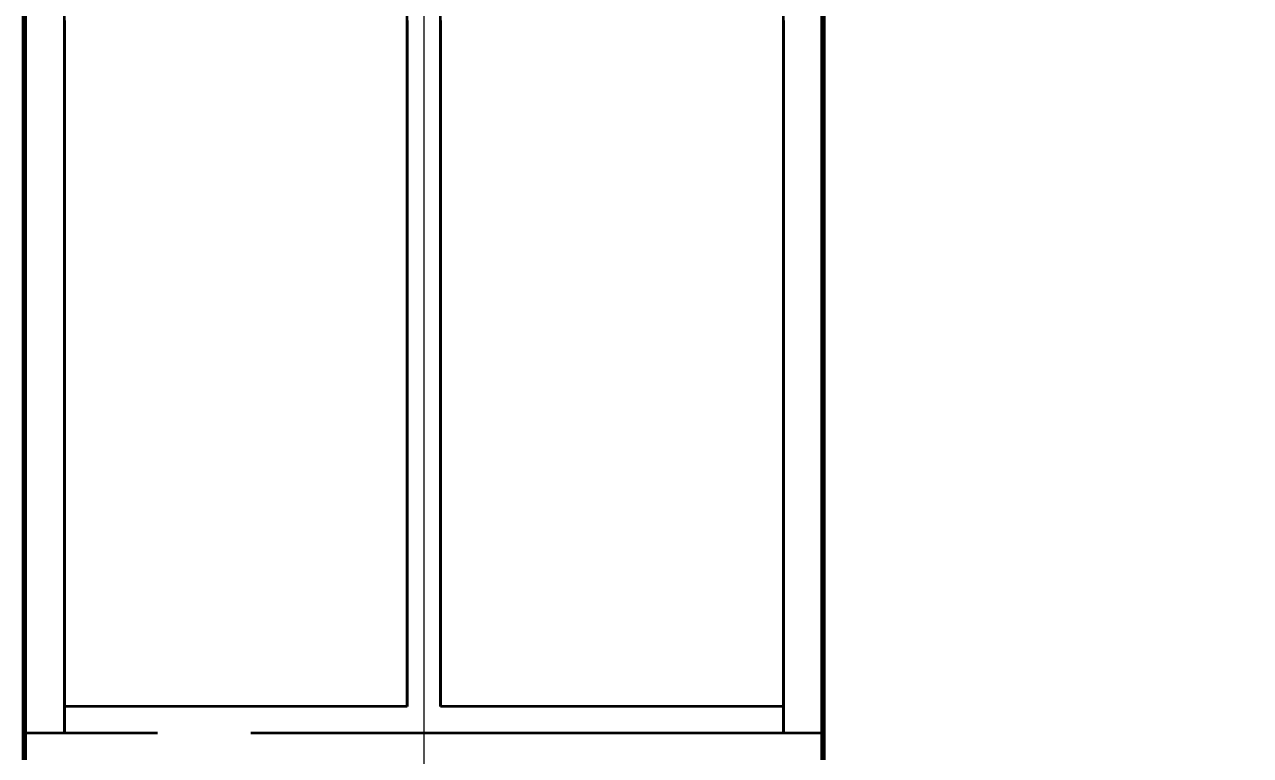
# Model space of a CAD drawing. Header units: millimetres. Extents: x 0 to 2382, y 0 to 420.
# Drawn here: x 125.4 to 134.61, y 95.43 to 100.92 of the extents above; entities that cross this region are included whole.
import ezdxf

# ---------------------------------------------------------------- set-up
doc = ezdxf.new("R2010")
doc.units = ezdxf.units.MM
doc.linetypes.add('IRAM-E-TRAZOS', pattern=[5, 4, -1])
for name, color, linetype, lineweight in [('01-VISIBLE', 7, 'CONTINUOUS', 70), ('02-OCULTA', 4, 'IRAM-E-TRAZOS', 35), ('04-COTA', 3, 'CONTINUOUS', 18)]:
    doc.layers.add(name, color=color, linetype=linetype, lineweight=lineweight)
doc.styles.add('ISO3098', font='isocpeur.ttf')
doc.dimstyles.new('FLAMA-IRAM', dxfattribs={"dimtxt": 3.5, "dimasz": 3.5, "dimexe": 2, "dimexo": 1.5, "dimgap": 1, "dimtad": 1, "dimdec": 1, "dimtxsty": 'ISO3098', "dimblk": 'IRAM_FLECHA', "dimblk1": 'IRAM_FLECHA', "dimblk2": 'IRAM_FLECHA', "dimcen": 2.5, "dimclrd": 256, "dimclre": 256, "dimclrt": 256, "dimazin": 3, "dimtfac": 1, "dimtmove": 0, "dimatfit": 3, "dimlwd": 18, "dimlwe": 18})

# ---------------------------------------------------------------- blocks, each defined once
blk = doc.blocks.new('IRAM_FLECHA')
blk.add_solid([(0, 0), (-1, 0.125), (-1, -0.125)])

msp = doc.modelspace()

# ---------------------------------------------------------------- linework, layer by layer
at = {"layer": '01-VISIBLE'}
for points in [[(125.4, 95.4), (125.4, 95.5), (125.4, 95.6), (125.4, 95.7), (125.4, 95.8), (125.4, 95.9), (125.4, 96), (125.4, 96.1), (125.4, 96.2), (125.4, 96.3), (125.4, 96.4), (125.4, 96.5), (125.4, 96.6), (125.4, 96.7), (125.4, 96.8), (125.4, 96.9), (125.4, 97), (125.4, 97.1), (125.4, 97.2), (125.4, 97.3), (125.4, 97.4), (125.4, 97.5), (125.4, 97.6), (125.4, 97.7), (125.4, 97.8), (125.4, 97.9), (125.4, 98), (125.4, 98.1), (125.4, 98.2), (125.4, 98.3), (125.4, 98.4), (125.4, 98.5), (125.4, 98.6), (125.4, 98.7), (125.4, 98.8), (125.4, 98.9), (125.4, 99), (125.4, 99.1), (125.4, 99.2), (125.4, 99.3), (125.4, 99.4), (125.4, 99.5), (125.4, 99.6), (125.4, 99.7), (125.4, 99.8), (125.4, 99.9), (125.4, 100), (125.4, 100.1), (125.4, 100.2), (125.4, 100.3), (125.4, 100.4), (125.4, 100.5), (125.4, 100.6), (125.4, 100.7), (125.4, 100.8), (125.4, 100.9), (125.4, 101)], [(131.4, 95.4), (131.4, 95.5), (131.4, 95.6), (131.4, 95.7), (131.4, 95.8), (131.4, 95.9), (131.4, 96), (131.4, 96.1), (131.4, 96.2), (131.4, 96.3), (131.4, 96.4), (131.4, 96.5), (131.4, 96.6), (131.4, 96.7), (131.4, 96.8), (131.4, 96.9), (131.4, 97), (131.4, 97.1), (131.4, 97.2), (131.4, 97.3), (131.4, 97.4), (131.4, 97.5), (131.4, 97.6), (131.4, 97.7), (131.4, 97.8), (131.4, 97.9), (131.4, 98), (131.4, 98.1), (131.4, 98.2), (131.4, 98.3), (131.4, 98.4), (131.4, 98.5), (131.4, 98.6), (131.4, 98.7), (131.4, 98.8), (131.4, 98.9), (131.4, 99), (131.4, 99.1), (131.4, 99.2), (131.4, 99.3), (131.4, 99.4), (131.4, 99.5), (131.4, 99.6), (131.4, 99.7), (131.4, 99.8), (131.4, 99.9), (131.4, 100), (131.4, 100.1), (131.4, 100.2), (131.4, 100.3), (131.4, 100.4), (131.4, 100.5), (131.4, 100.6), (131.4, 100.7), (131.4, 100.8), (131.4, 100.9), (131.4, 101)]]:
    msp.add_lwpolyline(points, dxfattribs=at)
at = {"layer": '02-OCULTA'}
for p, q in [((128.275, 95.8), (125.7, 95.8)), ((131.1, 95.8), (128.525, 95.8)), ((131.4, 95.6), (125.4, 95.6)), ((131.1, 95.6), (125.7, 95.6))]:
    msp.add_line(p, q, dxfattribs=at)
for points in [[(125.4, 100.95), (125.4, 100.9), (125.4, 100.85), (125.4, 100.8), (125.4, 100.75), (125.4, 100.7), (125.4, 100.65), (125.4, 100.6), (125.4, 100.55), (125.4, 100.5), (125.4, 100.45), (125.4, 100.4), (125.4, 100.35), (125.4, 100.3), (125.4, 100.25), (125.4, 100.2), (125.4, 100.15), (125.4, 100.1), (125.4, 100.05), (125.4, 100), (125.4, 99.95), (125.4, 99.9), (125.4, 99.85), (125.4, 99.8), (125.4, 99.75), (125.4, 99.7), (125.4, 99.65), (125.4, 99.6), (125.4, 99.55), (125.4, 99.5), (125.4, 99.45), (125.4, 99.4), (125.4, 99.35), (125.4, 99.3), (125.4, 99.25), (125.4, 99.2), (125.4, 99.15), (125.4, 99.1), (125.4, 99.05), (125.4, 99), (125.4, 98.95), (125.4, 98.9), (125.4, 98.85), (125.4, 98.8), (125.4, 98.75), (125.4, 98.7), (125.4, 98.65), (125.4, 98.6), (125.4, 98.55), (125.4, 98.5), (125.4, 98.45), (125.4, 98.4), (125.4, 98.35), (125.4, 98.3), (125.4, 98.25), (125.4, 98.2), (125.4, 98.15), (125.4, 98.1), (125.4, 98.05), (125.4, 98), (125.4, 97.95), (125.4, 97.9), (125.4, 97.85), (125.4, 97.8), (125.4, 97.75), (125.4, 97.7), (125.4, 97.65), (125.4, 97.6), (125.4, 97.55), (125.4, 97.5), (125.4, 97.45), (125.4, 97.4), (125.4, 97.35), (125.4, 97.3), (125.4, 97.25), (125.4, 97.2), (125.4, 97.15), (125.4, 97.1), (125.4, 97.05), (125.4, 97), (125.4, 96.95), (125.4, 96.9), (125.4, 96.85), (125.4, 96.8), (125.4, 96.75), (125.4, 96.7), (125.4, 96.65), (125.4, 96.6), (125.4, 96.55), (125.4, 96.5), (125.4, 96.45), (125.4, 96.4), (125.4, 96.35), (125.4, 96.3), (125.4, 96.25), (125.4, 96.2), (125.4, 96.15), (125.4, 96.1), (125.4, 96.05), (125.4, 96), (125.4, 95.95), (125.4, 95.9), (125.4, 95.85), (125.4, 95.8), (125.4, 95.75), (125.4, 95.7), (125.4, 95.65), (125.4, 95.6), (125.4, 95.55), (125.4, 95.5), (125.4, 95.45), (125.4, 95.4)], [(125.4, 100.95), (125.4, 100.9), (125.4, 100.85), (125.4, 100.8), (125.4, 100.75), (125.4, 100.7), (125.4, 100.65), (125.4, 100.6), (125.4, 100.55), (125.4, 100.5), (125.4, 100.45), (125.4, 100.4), (125.4, 100.35), (125.4, 100.3), (125.4, 100.25), (125.4, 100.2), (125.4, 100.15), (125.4, 100.1), (125.4, 100.05), (125.4, 100), (125.4, 99.95), (125.4, 99.9), (125.4, 99.85), (125.4, 99.8), (125.4, 99.75), (125.4, 99.7), (125.4, 99.65), (125.4, 99.6), (125.4, 99.55), (125.4, 99.5), (125.4, 99.45), (125.4, 99.4), (125.4, 99.35), (125.4, 99.3), (125.4, 99.25), (125.4, 99.2), (125.4, 99.15), (125.4, 99.1), (125.4, 99.05), (125.4, 99), (125.4, 98.95), (125.4, 98.9), (125.4, 98.85), (125.4, 98.8), (125.4, 98.75), (125.4, 98.7), (125.4, 98.65), (125.4, 98.6), (125.4, 98.55), (125.4, 98.5), (125.4, 98.45), (125.4, 98.4), (125.4, 98.35), (125.4, 98.3), (125.4, 98.25), (125.4, 98.2), (125.4, 98.15), (125.4, 98.1), (125.4, 98.05), (125.4, 98), (125.4, 97.95), (125.4, 97.9), (125.4, 97.85), (125.4, 97.8), (125.4, 97.75), (125.4, 97.7), (125.4, 97.65), (125.4, 97.6), (125.4, 97.55), (125.4, 97.5), (125.4, 97.45), (125.4, 97.4), (125.4, 97.35), (125.4, 97.3), (125.4, 97.25), (125.4, 97.2), (125.4, 97.15), (125.4, 97.1), (125.4, 97.05), (125.4, 97), (125.4, 96.95), (125.4, 96.9), (125.4, 96.85), (125.4, 96.8), (125.4, 96.75), (125.4, 96.7), (125.4, 96.65), (125.4, 96.6), (125.4, 96.55), (125.4, 96.5), (125.4, 96.45), (125.4, 96.4), (125.4, 96.35), (125.4, 96.3), (125.4, 96.25), (125.4, 96.2), (125.4, 96.15), (125.4, 96.1), (125.4, 96.05), (125.4, 96), (125.4, 95.95), (125.4, 95.9), (125.4, 95.85), (125.4, 95.8), (125.4, 95.75), (125.4, 95.7), (125.4, 95.65), (125.4, 95.6)], [(125.7, 95.8), (125.7, 95.871), (125.7, 95.942), (125.7, 96.013), (125.7, 96.084), (125.7, 96.155), (125.7, 96.226), (125.7, 96.297), (125.7, 96.368), (125.7, 96.439), (125.7, 96.51), (125.7, 96.581), (125.7, 96.652), (125.7, 96.723), (125.7, 96.794), (125.7, 96.865), (125.7, 96.936), (125.7, 97.007), (125.7, 97.078), (125.7, 97.149), (125.7, 97.22), (125.7, 97.291), (125.7, 97.362), (125.7, 97.433), (125.7, 97.504), (125.7, 97.575), (125.7, 97.646), (125.7, 97.717), (125.7, 97.788), (125.7, 97.859), (125.7, 97.93), (125.7, 98.001), (125.7, 98.072), (125.7, 98.143), (125.7, 98.214), (125.7, 98.285), (125.7, 98.356), (125.7, 98.427), (125.7, 98.498), (125.7, 98.569), (125.7, 98.64), (125.7, 98.711), (125.7, 98.782), (125.7, 98.853), (125.7, 98.924), (125.7, 98.995), (125.7, 99.066), (125.7, 99.137), (125.7, 99.208), (125.7, 99.279), (125.7, 99.35), (125.7, 99.421), (125.7, 99.492), (125.7, 99.563), (125.7, 99.634), (125.7, 99.705), (125.7, 99.776), (125.7, 99.847), (125.7, 99.918), (125.7, 99.989), (125.7, 100.06), (125.7, 100.131), (125.7, 100.202), (125.7, 100.273), (125.7, 100.344), (125.7, 100.415), (125.7, 100.486), (125.7, 100.557), (125.7, 100.628), (125.7, 100.699), (125.7, 100.77), (125.7, 100.841), (125.7, 100.912), (125.7, 100.983)], [(125.7, 100.95), (125.7, 100.9), (125.7, 100.85), (125.7, 100.8), (125.7, 100.75), (125.7, 100.7), (125.7, 100.65), (125.7, 100.6), (125.7, 100.55), (125.7, 100.5), (125.7, 100.45), (125.7, 100.4), (125.7, 100.35), (125.7, 100.3), (125.7, 100.25), (125.7, 100.2), (125.7, 100.15), (125.7, 100.1), (125.7, 100.05), (125.7, 100), (125.7, 99.95), (125.7, 99.9), (125.7, 99.85), (125.7, 99.8), (125.7, 99.75), (125.7, 99.7), (125.7, 99.65), (125.7, 99.6), (125.7, 99.55), (125.7, 99.5), (125.7, 99.45), (125.7, 99.4), (125.7, 99.35), (125.7, 99.3), (125.7, 99.25), (125.7, 99.2), (125.7, 99.15), (125.7, 99.1), (125.7, 99.05), (125.7, 99), (125.7, 98.95), (125.7, 98.9), (125.7, 98.85), (125.7, 98.8), (125.7, 98.75), (125.7, 98.7), (125.7, 98.65), (125.7, 98.6), (125.7, 98.55), (125.7, 98.5), (125.7, 98.45), (125.7, 98.4), (125.7, 98.35), (125.7, 98.3), (125.7, 98.25), (125.7, 98.2), (125.7, 98.15), (125.7, 98.1), (125.7, 98.05), (125.7, 98), (125.7, 97.95), (125.7, 97.9), (125.7, 97.85), (125.7, 97.8), (125.7, 97.75), (125.7, 97.7), (125.7, 97.65), (125.7, 97.6), (125.7, 97.55), (125.7, 97.5), (125.7, 97.45), (125.7, 97.4), (125.7, 97.35), (125.7, 97.3), (125.7, 97.25), (125.7, 97.2), (125.7, 97.15), (125.7, 97.1), (125.7, 97.05), (125.7, 97), (125.7, 96.95), (125.7, 96.9), (125.7, 96.85), (125.7, 96.8), (125.7, 96.75), (125.7, 96.7), (125.7, 96.65), (125.7, 96.6), (125.7, 96.55), (125.7, 96.5), (125.7, 96.45), (125.7, 96.4), (125.7, 96.35), (125.7, 96.3), (125.7, 96.25), (125.7, 96.2), (125.7, 96.15), (125.7, 96.1), (125.7, 96.05), (125.7, 96), (125.7, 95.95), (125.7, 95.9), (125.7, 95.85), (125.7, 95.8), (125.7, 95.75), (125.7, 95.7), (125.7, 95.65), (125.7, 95.6)], [(125.7, 100.95), (125.7, 100.9), (125.7, 100.85), (125.7, 100.8), (125.7, 100.75), (125.7, 100.7), (125.7, 100.65), (125.7, 100.6), (125.7, 100.55), (125.7, 100.5), (125.7, 100.45), (125.7, 100.4), (125.7, 100.35), (125.7, 100.3), (125.7, 100.25), (125.7, 100.2), (125.7, 100.15), (125.7, 100.1), (125.7, 100.05), (125.7, 100), (125.7, 99.95), (125.7, 99.9), (125.7, 99.85), (125.7, 99.8), (125.7, 99.75), (125.7, 99.7), (125.7, 99.65), (125.7, 99.6), (125.7, 99.55), (125.7, 99.5), (125.7, 99.45), (125.7, 99.4), (125.7, 99.35), (125.7, 99.3), (125.7, 99.25), (125.7, 99.2), (125.7, 99.15), (125.7, 99.1), (125.7, 99.05), (125.7, 99), (125.7, 98.95), (125.7, 98.9), (125.7, 98.85), (125.7, 98.8), (125.7, 98.75), (125.7, 98.7), (125.7, 98.65), (125.7, 98.6), (125.7, 98.55), (125.7, 98.5), (125.7, 98.45), (125.7, 98.4), (125.7, 98.35), (125.7, 98.3), (125.7, 98.25), (125.7, 98.2), (125.7, 98.15), (125.7, 98.1), (125.7, 98.05), (125.7, 98), (125.7, 97.95), (125.7, 97.9), (125.7, 97.85), (125.7, 97.8), (125.7, 97.75), (125.7, 97.7), (125.7, 97.65), (125.7, 97.6), (125.7, 97.55), (125.7, 97.5), (125.7, 97.45), (125.7, 97.4), (125.7, 97.35), (125.7, 97.3), (125.7, 97.25), (125.7, 97.2), (125.7, 97.15), (125.7, 97.1), (125.7, 97.05), (125.7, 97), (125.7, 96.95), (125.7, 96.9), (125.7, 96.85), (125.7, 96.8), (125.7, 96.75), (125.7, 96.7), (125.7, 96.65), (125.7, 96.6), (125.7, 96.55), (125.7, 96.5), (125.7, 96.45), (125.7, 96.4), (125.7, 96.35), (125.7, 96.3), (125.7, 96.25), (125.7, 96.2), (125.7, 96.15), (125.7, 96.1), (125.7, 96.05), (125.7, 96), (125.7, 95.95), (125.7, 95.9), (125.7, 95.85), (125.7, 95.8)], [(128.275, 95.8), (128.275, 95.871), (128.275, 95.942), (128.275, 96.013), (128.275, 96.084), (128.275, 96.155), (128.275, 96.226), (128.275, 96.297), (128.275, 96.368), (128.275, 96.439), (128.275, 96.51), (128.275, 96.581), (128.275, 96.652), (128.275, 96.723), (128.275, 96.794), (128.275, 96.865), (128.275, 96.936), (128.275, 97.007), (128.275, 97.078), (128.275, 97.149), (128.275, 97.22), (128.275, 97.291), (128.275, 97.362), (128.275, 97.433), (128.275, 97.504), (128.275, 97.575), (128.275, 97.646), (128.275, 97.717), (128.275, 97.788), (128.275, 97.859), (128.275, 97.93), (128.275, 98.001), (128.275, 98.072), (128.275, 98.143), (128.275, 98.214), (128.275, 98.285), (128.275, 98.356), (128.275, 98.427), (128.275, 98.498), (128.275, 98.569), (128.275, 98.64), (128.275, 98.711), (128.275, 98.782), (128.275, 98.853), (128.275, 98.924), (128.275, 98.995), (128.275, 99.066), (128.275, 99.137), (128.275, 99.208), (128.275, 99.279), (128.275, 99.35), (128.275, 99.421), (128.275, 99.492), (128.275, 99.563), (128.275, 99.634), (128.275, 99.705), (128.275, 99.776), (128.275, 99.847), (128.275, 99.918), (128.275, 99.989), (128.275, 100.06), (128.275, 100.131), (128.275, 100.202), (128.275, 100.273), (128.275, 100.344), (128.275, 100.415), (128.275, 100.486), (128.275, 100.557), (128.275, 100.628), (128.275, 100.699), (128.275, 100.77), (128.275, 100.841), (128.275, 100.912), (128.275, 100.983)], [(128.275, 100.95), (128.275, 100.9), (128.275, 100.85), (128.275, 100.8), (128.275, 100.75), (128.275, 100.7), (128.275, 100.65), (128.275, 100.6), (128.275, 100.55), (128.275, 100.5), (128.275, 100.45), (128.275, 100.4), (128.275, 100.35), (128.275, 100.3), (128.275, 100.25), (128.275, 100.2), (128.275, 100.15), (128.275, 100.1), (128.275, 100.05), (128.275, 100), (128.275, 99.95), (128.275, 99.9), (128.275, 99.85), (128.275, 99.8), (128.275, 99.75), (128.275, 99.7), (128.275, 99.65), (128.275, 99.6), (128.275, 99.55), (128.275, 99.5), (128.275, 99.45), (128.275, 99.4), (128.275, 99.35), (128.275, 99.3), (128.275, 99.25), (128.275, 99.2), (128.275, 99.15), (128.275, 99.1), (128.275, 99.05), (128.275, 99), (128.275, 98.95), (128.275, 98.9), (128.275, 98.85), (128.275, 98.8), (128.275, 98.75), (128.275, 98.7), (128.275, 98.65), (128.275, 98.6), (128.275, 98.55), (128.275, 98.5), (128.275, 98.45), (128.275, 98.4), (128.275, 98.35), (128.275, 98.3), (128.275, 98.25), (128.275, 98.2), (128.275, 98.15), (128.275, 98.1), (128.275, 98.05), (128.275, 98), (128.275, 97.95), (128.275, 97.9), (128.275, 97.85), (128.275, 97.8), (128.275, 97.75), (128.275, 97.7), (128.275, 97.65), (128.275, 97.6), (128.275, 97.55), (128.275, 97.5), (128.275, 97.45), (128.275, 97.4), (128.275, 97.35), (128.275, 97.3), (128.275, 97.25), (128.275, 97.2), (128.275, 97.15), (128.275, 97.1), (128.275, 97.05), (128.275, 97), (128.275, 96.95), (128.275, 96.9), (128.275, 96.85), (128.275, 96.8), (128.275, 96.75), (128.275, 96.7), (128.275, 96.65), (128.275, 96.6), (128.275, 96.55), (128.275, 96.5), (128.275, 96.45), (128.275, 96.4), (128.275, 96.35), (128.275, 96.3), (128.275, 96.25), (128.275, 96.2), (128.275, 96.15), (128.275, 96.1), (128.275, 96.05), (128.275, 96), (128.275, 95.95), (128.275, 95.9), (128.275, 95.85), (128.275, 95.8)], [(128.525, 95.8), (128.525, 95.871), (128.525, 95.942), (128.525, 96.013), (128.525, 96.084), (128.525, 96.155), (128.525, 96.226), (128.525, 96.297), (128.525, 96.368), (128.525, 96.439), (128.525, 96.51), (128.525, 96.581), (128.525, 96.652), (128.525, 96.723), (128.525, 96.794), (128.525, 96.865), (128.525, 96.936), (128.525, 97.007), (128.525, 97.078), (128.525, 97.149), (128.525, 97.22), (128.525, 97.291), (128.525, 97.362), (128.525, 97.433), (128.525, 97.504), (128.525, 97.575), (128.525, 97.646), (128.525, 97.717), (128.525, 97.788), (128.525, 97.859), (128.525, 97.93), (128.525, 98.001), (128.525, 98.072), (128.525, 98.143), (128.525, 98.214), (128.525, 98.285), (128.525, 98.356), (128.525, 98.427), (128.525, 98.498), (128.525, 98.569), (128.525, 98.64), (128.525, 98.711), (128.525, 98.782), (128.525, 98.853), (128.525, 98.924), (128.525, 98.995), (128.525, 99.066), (128.525, 99.137), (128.525, 99.208), (128.525, 99.279), (128.525, 99.35), (128.525, 99.421), (128.525, 99.492), (128.525, 99.563), (128.525, 99.634), (128.525, 99.705), (128.525, 99.776), (128.525, 99.847), (128.525, 99.918), (128.525, 99.989), (128.525, 100.06), (128.525, 100.131), (128.525, 100.202), (128.525, 100.273), (128.525, 100.344), (128.525, 100.415), (128.525, 100.486), (128.525, 100.557), (128.525, 100.628), (128.525, 100.699), (128.525, 100.77), (128.525, 100.841), (128.525, 100.912), (128.525, 100.983)], [(128.525, 100.95), (128.525, 100.9), (128.525, 100.85), (128.525, 100.8), (128.525, 100.75), (128.525, 100.7), (128.525, 100.65), (128.525, 100.6), (128.525, 100.55), (128.525, 100.5), (128.525, 100.45), (128.525, 100.4), (128.525, 100.35), (128.525, 100.3), (128.525, 100.25), (128.525, 100.2), (128.525, 100.15), (128.525, 100.1), (128.525, 100.05), (128.525, 100), (128.525, 99.95), (128.525, 99.9), (128.525, 99.85), (128.525, 99.8), (128.525, 99.75), (128.525, 99.7), (128.525, 99.65), (128.525, 99.6), (128.525, 99.55), (128.525, 99.5), (128.525, 99.45), (128.525, 99.4), (128.525, 99.35), (128.525, 99.3), (128.525, 99.25), (128.525, 99.2), (128.525, 99.15), (128.525, 99.1), (128.525, 99.05), (128.525, 99), (128.525, 98.95), (128.525, 98.9), (128.525, 98.85), (128.525, 98.8), (128.525, 98.75), (128.525, 98.7), (128.525, 98.65), (128.525, 98.6), (128.525, 98.55), (128.525, 98.5), (128.525, 98.45), (128.525, 98.4), (128.525, 98.35), (128.525, 98.3), (128.525, 98.25), (128.525, 98.2), (128.525, 98.15), (128.525, 98.1), (128.525, 98.05), (128.525, 98), (128.525, 97.95), (128.525, 97.9), (128.525, 97.85), (128.525, 97.8), (128.525, 97.75), (128.525, 97.7), (128.525, 97.65), (128.525, 97.6), (128.525, 97.55), (128.525, 97.5), (128.525, 97.45), (128.525, 97.4), (128.525, 97.35), (128.525, 97.3), (128.525, 97.25), (128.525, 97.2), (128.525, 97.15), (128.525, 97.1), (128.525, 97.05), (128.525, 97), (128.525, 96.95), (128.525, 96.9), (128.525, 96.85), (128.525, 96.8), (128.525, 96.75), (128.525, 96.7), (128.525, 96.65), (128.525, 96.6), (128.525, 96.55), (128.525, 96.5), (128.525, 96.45), (128.525, 96.4), (128.525, 96.35), (128.525, 96.3), (128.525, 96.25), (128.525, 96.2), (128.525, 96.15), (128.525, 96.1), (128.525, 96.05), (128.525, 96), (128.525, 95.95), (128.525, 95.9), (128.525, 95.85), (128.525, 95.8)], [(131.1, 95.8), (131.1, 95.871), (131.1, 95.942), (131.1, 96.013), (131.1, 96.084), (131.1, 96.155), (131.1, 96.226), (131.1, 96.297), (131.1, 96.368), (131.1, 96.439), (131.1, 96.51), (131.1, 96.581), (131.1, 96.652), (131.1, 96.723), (131.1, 96.794), (131.1, 96.865), (131.1, 96.936), (131.1, 97.007), (131.1, 97.078), (131.1, 97.149), (131.1, 97.22), (131.1, 97.291), (131.1, 97.362), (131.1, 97.433), (131.1, 97.504), (131.1, 97.575), (131.1, 97.646), (131.1, 97.717), (131.1, 97.788), (131.1, 97.859), (131.1, 97.93), (131.1, 98.001), (131.1, 98.072), (131.1, 98.143), (131.1, 98.214), (131.1, 98.285), (131.1, 98.356), (131.1, 98.427), (131.1, 98.498), (131.1, 98.569), (131.1, 98.64), (131.1, 98.711), (131.1, 98.782), (131.1, 98.853), (131.1, 98.924), (131.1, 98.995), (131.1, 99.066), (131.1, 99.137), (131.1, 99.208), (131.1, 99.279), (131.1, 99.35), (131.1, 99.421), (131.1, 99.492), (131.1, 99.563), (131.1, 99.634), (131.1, 99.705), (131.1, 99.776), (131.1, 99.847), (131.1, 99.918), (131.1, 99.989), (131.1, 100.06), (131.1, 100.131), (131.1, 100.202), (131.1, 100.273), (131.1, 100.344), (131.1, 100.415), (131.1, 100.486), (131.1, 100.557), (131.1, 100.628), (131.1, 100.699), (131.1, 100.77), (131.1, 100.841), (131.1, 100.912), (131.1, 100.983)], [(131.1, 100.95), (131.1, 100.9), (131.1, 100.85), (131.1, 100.8), (131.1, 100.75), (131.1, 100.7), (131.1, 100.65), (131.1, 100.6), (131.1, 100.55), (131.1, 100.5), (131.1, 100.45), (131.1, 100.4), (131.1, 100.35), (131.1, 100.3), (131.1, 100.25), (131.1, 100.2), (131.1, 100.15), (131.1, 100.1), (131.1, 100.05), (131.1, 100), (131.1, 99.95), (131.1, 99.9), (131.1, 99.85), (131.1, 99.8), (131.1, 99.75), (131.1, 99.7), (131.1, 99.65), (131.1, 99.6), (131.1, 99.55), (131.1, 99.5), (131.1, 99.45), (131.1, 99.4), (131.1, 99.35), (131.1, 99.3), (131.1, 99.25), (131.1, 99.2), (131.1, 99.15), (131.1, 99.1), (131.1, 99.05), (131.1, 99), (131.1, 98.95), (131.1, 98.9), (131.1, 98.85), (131.1, 98.8), (131.1, 98.75), (131.1, 98.7), (131.1, 98.65), (131.1, 98.6), (131.1, 98.55), (131.1, 98.5), (131.1, 98.45), (131.1, 98.4), (131.1, 98.35), (131.1, 98.3), (131.1, 98.25), (131.1, 98.2), (131.1, 98.15), (131.1, 98.1), (131.1, 98.05), (131.1, 98), (131.1, 97.95), (131.1, 97.9), (131.1, 97.85), (131.1, 97.8), (131.1, 97.75), (131.1, 97.7), (131.1, 97.65), (131.1, 97.6), (131.1, 97.55), (131.1, 97.5), (131.1, 97.45), (131.1, 97.4), (131.1, 97.35), (131.1, 97.3), (131.1, 97.25), (131.1, 97.2), (131.1, 97.15), (131.1, 97.1), (131.1, 97.05), (131.1, 97), (131.1, 96.95), (131.1, 96.9), (131.1, 96.85), (131.1, 96.8), (131.1, 96.75), (131.1, 96.7), (131.1, 96.65), (131.1, 96.6), (131.1, 96.55), (131.1, 96.5), (131.1, 96.45), (131.1, 96.4), (131.1, 96.35), (131.1, 96.3), (131.1, 96.25), (131.1, 96.2), (131.1, 96.15), (131.1, 96.1), (131.1, 96.05), (131.1, 96), (131.1, 95.95), (131.1, 95.9), (131.1, 95.85), (131.1, 95.8), (131.1, 95.75), (131.1, 95.7), (131.1, 95.65), (131.1, 95.6)], [(131.1, 100.95), (131.1, 100.9), (131.1, 100.85), (131.1, 100.8), (131.1, 100.75), (131.1, 100.7), (131.1, 100.65), (131.1, 100.6), (131.1, 100.55), (131.1, 100.5), (131.1, 100.45), (131.1, 100.4), (131.1, 100.35), (131.1, 100.3), (131.1, 100.25), (131.1, 100.2), (131.1, 100.15), (131.1, 100.1), (131.1, 100.05), (131.1, 100), (131.1, 99.95), (131.1, 99.9), (131.1, 99.85), (131.1, 99.8), (131.1, 99.75), (131.1, 99.7), (131.1, 99.65), (131.1, 99.6), (131.1, 99.55), (131.1, 99.5), (131.1, 99.45), (131.1, 99.4), (131.1, 99.35), (131.1, 99.3), (131.1, 99.25), (131.1, 99.2), (131.1, 99.15), (131.1, 99.1), (131.1, 99.05), (131.1, 99), (131.1, 98.95), (131.1, 98.9), (131.1, 98.85), (131.1, 98.8), (131.1, 98.75), (131.1, 98.7), (131.1, 98.65), (131.1, 98.6), (131.1, 98.55), (131.1, 98.5), (131.1, 98.45), (131.1, 98.4), (131.1, 98.35), (131.1, 98.3), (131.1, 98.25), (131.1, 98.2), (131.1, 98.15), (131.1, 98.1), (131.1, 98.05), (131.1, 98), (131.1, 97.95), (131.1, 97.9), (131.1, 97.85), (131.1, 97.8), (131.1, 97.75), (131.1, 97.7), (131.1, 97.65), (131.1, 97.6), (131.1, 97.55), (131.1, 97.5), (131.1, 97.45), (131.1, 97.4), (131.1, 97.35), (131.1, 97.3), (131.1, 97.25), (131.1, 97.2), (131.1, 97.15), (131.1, 97.1), (131.1, 97.05), (131.1, 97), (131.1, 96.95), (131.1, 96.9), (131.1, 96.85), (131.1, 96.8), (131.1, 96.75), (131.1, 96.7), (131.1, 96.65), (131.1, 96.6), (131.1, 96.55), (131.1, 96.5), (131.1, 96.45), (131.1, 96.4), (131.1, 96.35), (131.1, 96.3), (131.1, 96.25), (131.1, 96.2), (131.1, 96.15), (131.1, 96.1), (131.1, 96.05), (131.1, 96), (131.1, 95.95), (131.1, 95.9), (131.1, 95.85), (131.1, 95.8)], [(131.4, 100.95), (131.4, 100.9), (131.4, 100.85), (131.4, 100.8), (131.4, 100.75), (131.4, 100.7), (131.4, 100.65), (131.4, 100.6), (131.4, 100.55), (131.4, 100.5), (131.4, 100.45), (131.4, 100.4), (131.4, 100.35), (131.4, 100.3), (131.4, 100.25), (131.4, 100.2), (131.4, 100.15), (131.4, 100.1), (131.4, 100.05), (131.4, 100), (131.4, 99.95), (131.4, 99.9), (131.4, 99.85), (131.4, 99.8), (131.4, 99.75), (131.4, 99.7), (131.4, 99.65), (131.4, 99.6), (131.4, 99.55), (131.4, 99.5), (131.4, 99.45), (131.4, 99.4), (131.4, 99.35), (131.4, 99.3), (131.4, 99.25), (131.4, 99.2), (131.4, 99.15), (131.4, 99.1), (131.4, 99.05), (131.4, 99), (131.4, 98.95), (131.4, 98.9), (131.4, 98.85), (131.4, 98.8), (131.4, 98.75), (131.4, 98.7), (131.4, 98.65), (131.4, 98.6), (131.4, 98.55), (131.4, 98.5), (131.4, 98.45), (131.4, 98.4), (131.4, 98.35), (131.4, 98.3), (131.4, 98.25), (131.4, 98.2), (131.4, 98.15), (131.4, 98.1), (131.4, 98.05), (131.4, 98), (131.4, 97.95), (131.4, 97.9), (131.4, 97.85), (131.4, 97.8), (131.4, 97.75), (131.4, 97.7), (131.4, 97.65), (131.4, 97.6), (131.4, 97.55), (131.4, 97.5), (131.4, 97.45), (131.4, 97.4), (131.4, 97.35), (131.4, 97.3), (131.4, 97.25), (131.4, 97.2), (131.4, 97.15), (131.4, 97.1), (131.4, 97.05), (131.4, 97), (131.4, 96.95), (131.4, 96.9), (131.4, 96.85), (131.4, 96.8), (131.4, 96.75), (131.4, 96.7), (131.4, 96.65), (131.4, 96.6), (131.4, 96.55), (131.4, 96.5), (131.4, 96.45), (131.4, 96.4), (131.4, 96.35), (131.4, 96.3), (131.4, 96.25), (131.4, 96.2), (131.4, 96.15), (131.4, 96.1), (131.4, 96.05), (131.4, 96), (131.4, 95.95), (131.4, 95.9), (131.4, 95.85), (131.4, 95.8), (131.4, 95.75), (131.4, 95.7), (131.4, 95.65), (131.4, 95.6), (131.4, 95.55), (131.4, 95.5), (131.4, 95.45), (131.4, 95.4)], [(131.4, 100.95), (131.4, 100.9), (131.4, 100.85), (131.4, 100.8), (131.4, 100.75), (131.4, 100.7), (131.4, 100.65), (131.4, 100.6), (131.4, 100.55), (131.4, 100.5), (131.4, 100.45), (131.4, 100.4), (131.4, 100.35), (131.4, 100.3), (131.4, 100.25), (131.4, 100.2), (131.4, 100.15), (131.4, 100.1), (131.4, 100.05), (131.4, 100), (131.4, 99.95), (131.4, 99.9), (131.4, 99.85), (131.4, 99.8), (131.4, 99.75), (131.4, 99.7), (131.4, 99.65), (131.4, 99.6), (131.4, 99.55), (131.4, 99.5), (131.4, 99.45), (131.4, 99.4), (131.4, 99.35), (131.4, 99.3), (131.4, 99.25), (131.4, 99.2), (131.4, 99.15), (131.4, 99.1), (131.4, 99.05), (131.4, 99), (131.4, 98.95), (131.4, 98.9), (131.4, 98.85), (131.4, 98.8), (131.4, 98.75), (131.4, 98.7), (131.4, 98.65), (131.4, 98.6), (131.4, 98.55), (131.4, 98.5), (131.4, 98.45), (131.4, 98.4), (131.4, 98.35), (131.4, 98.3), (131.4, 98.25), (131.4, 98.2), (131.4, 98.15), (131.4, 98.1), (131.4, 98.05), (131.4, 98), (131.4, 97.95), (131.4, 97.9), (131.4, 97.85), (131.4, 97.8), (131.4, 97.75), (131.4, 97.7), (131.4, 97.65), (131.4, 97.6), (131.4, 97.55), (131.4, 97.5), (131.4, 97.45), (131.4, 97.4), (131.4, 97.35), (131.4, 97.3), (131.4, 97.25), (131.4, 97.2), (131.4, 97.15), (131.4, 97.1), (131.4, 97.05), (131.4, 97), (131.4, 96.95), (131.4, 96.9), (131.4, 96.85), (131.4, 96.8), (131.4, 96.75), (131.4, 96.7), (131.4, 96.65), (131.4, 96.6), (131.4, 96.55), (131.4, 96.5), (131.4, 96.45), (131.4, 96.4), (131.4, 96.35), (131.4, 96.3), (131.4, 96.25), (131.4, 96.2), (131.4, 96.15), (131.4, 96.1), (131.4, 96.05), (131.4, 96), (131.4, 95.95), (131.4, 95.9), (131.4, 95.85), (131.4, 95.8), (131.4, 95.75), (131.4, 95.7), (131.4, 95.65), (131.4, 95.6)], [(125.4, 95.6), (125.4, 95.672), (125.4, 95.744), (125.4, 95.816), (125.4, 95.888), (125.4, 95.96), (125.4, 96.032), (125.4, 96.104), (125.4, 96.176), (125.4, 96.248), (125.4, 96.32), (125.4, 96.392), (125.4, 96.464), (125.4, 96.536), (125.4, 96.608), (125.4, 96.68), (125.4, 96.752), (125.4, 96.824), (125.4, 96.896), (125.4, 96.968), (125.4, 97.04), (125.4, 97.112), (125.4, 97.184), (125.4, 97.256), (125.4, 97.328), (125.4, 97.4), (125.4, 97.472), (125.4, 97.544), (125.4, 97.616), (125.4, 97.688), (125.4, 97.76), (125.4, 97.832), (125.4, 97.904), (125.4, 97.976), (125.4, 98.048), (125.4, 98.12), (125.4, 98.192), (125.4, 98.264), (125.4, 98.336), (125.4, 98.408), (125.4, 98.48), (125.4, 98.552), (125.4, 98.624), (125.4, 98.696), (125.4, 98.768), (125.4, 98.84), (125.4, 98.912), (125.4, 98.984), (125.4, 99.056), (125.4, 99.128), (125.4, 99.2), (125.4, 99.272), (125.4, 99.344), (125.4, 99.416), (125.4, 99.488), (125.4, 99.56), (125.4, 99.632), (125.4, 99.704), (125.4, 99.776), (125.4, 99.848), (125.4, 99.92), (125.4, 99.992), (125.4, 100.064), (125.4, 100.136), (125.4, 100.208), (125.4, 100.28), (125.4, 100.352), (125.4, 100.424), (125.4, 100.496), (125.4, 100.568), (125.4, 100.64), (125.4, 100.712), (125.4, 100.784), (125.4, 100.856), (125.4, 100.928)], [(125.7, 95.6), (125.7, 95.672), (125.7, 95.744), (125.7, 95.816), (125.7, 95.888), (125.7, 95.96), (125.7, 96.032), (125.7, 96.104), (125.7, 96.176), (125.7, 96.248), (125.7, 96.32), (125.7, 96.392), (125.7, 96.464), (125.7, 96.536), (125.7, 96.608), (125.7, 96.68), (125.7, 96.752), (125.7, 96.824), (125.7, 96.896), (125.7, 96.968), (125.7, 97.04), (125.7, 97.112), (125.7, 97.184), (125.7, 97.256), (125.7, 97.328), (125.7, 97.4), (125.7, 97.472), (125.7, 97.544), (125.7, 97.616), (125.7, 97.688), (125.7, 97.76), (125.7, 97.832), (125.7, 97.904), (125.7, 97.976), (125.7, 98.048), (125.7, 98.12), (125.7, 98.192), (125.7, 98.264), (125.7, 98.336), (125.7, 98.408), (125.7, 98.48), (125.7, 98.552), (125.7, 98.624), (125.7, 98.696), (125.7, 98.768), (125.7, 98.84), (125.7, 98.912), (125.7, 98.984), (125.7, 99.056), (125.7, 99.128), (125.7, 99.2), (125.7, 99.272), (125.7, 99.344), (125.7, 99.416), (125.7, 99.488), (125.7, 99.56), (125.7, 99.632), (125.7, 99.704), (125.7, 99.776), (125.7, 99.848), (125.7, 99.92), (125.7, 99.992), (125.7, 100.064), (125.7, 100.136), (125.7, 100.208), (125.7, 100.28), (125.7, 100.352), (125.7, 100.424), (125.7, 100.496), (125.7, 100.568), (125.7, 100.64), (125.7, 100.712), (125.7, 100.784), (125.7, 100.856), (125.7, 100.928)], [(131.1, 95.6), (131.1, 95.672), (131.1, 95.744), (131.1, 95.816), (131.1, 95.888), (131.1, 95.96), (131.1, 96.032), (131.1, 96.104), (131.1, 96.176), (131.1, 96.248), (131.1, 96.32), (131.1, 96.392), (131.1, 96.464), (131.1, 96.536), (131.1, 96.608), (131.1, 96.68), (131.1, 96.752), (131.1, 96.824), (131.1, 96.896), (131.1, 96.968), (131.1, 97.04), (131.1, 97.112), (131.1, 97.184), (131.1, 97.256), (131.1, 97.328), (131.1, 97.4), (131.1, 97.472), (131.1, 97.544), (131.1, 97.616), (131.1, 97.688), (131.1, 97.76), (131.1, 97.832), (131.1, 97.904), (131.1, 97.976), (131.1, 98.048), (131.1, 98.12), (131.1, 98.192), (131.1, 98.264), (131.1, 98.336), (131.1, 98.408), (131.1, 98.48), (131.1, 98.552), (131.1, 98.624), (131.1, 98.696), (131.1, 98.768), (131.1, 98.84), (131.1, 98.912), (131.1, 98.984), (131.1, 99.056), (131.1, 99.128), (131.1, 99.2), (131.1, 99.272), (131.1, 99.344), (131.1, 99.416), (131.1, 99.488), (131.1, 99.56), (131.1, 99.632), (131.1, 99.704), (131.1, 99.776), (131.1, 99.848), (131.1, 99.92), (131.1, 99.992), (131.1, 100.064), (131.1, 100.136), (131.1, 100.208), (131.1, 100.28), (131.1, 100.352), (131.1, 100.424), (131.1, 100.496), (131.1, 100.568), (131.1, 100.64), (131.1, 100.712), (131.1, 100.784), (131.1, 100.856), (131.1, 100.928)], [(131.4, 95.6), (131.4, 95.672), (131.4, 95.744), (131.4, 95.816), (131.4, 95.888), (131.4, 95.96), (131.4, 96.032), (131.4, 96.104), (131.4, 96.176), (131.4, 96.248), (131.4, 96.32), (131.4, 96.392), (131.4, 96.464), (131.4, 96.536), (131.4, 96.608), (131.4, 96.68), (131.4, 96.752), (131.4, 96.824), (131.4, 96.896), (131.4, 96.968), (131.4, 97.04), (131.4, 97.112), (131.4, 97.184), (131.4, 97.256), (131.4, 97.328), (131.4, 97.4), (131.4, 97.472), (131.4, 97.544), (131.4, 97.616), (131.4, 97.688), (131.4, 97.76), (131.4, 97.832), (131.4, 97.904), (131.4, 97.976), (131.4, 98.048), (131.4, 98.12), (131.4, 98.192), (131.4, 98.264), (131.4, 98.336), (131.4, 98.408), (131.4, 98.48), (131.4, 98.552), (131.4, 98.624), (131.4, 98.696), (131.4, 98.768), (131.4, 98.84), (131.4, 98.912), (131.4, 98.984), (131.4, 99.056), (131.4, 99.128), (131.4, 99.2), (131.4, 99.272), (131.4, 99.344), (131.4, 99.416), (131.4, 99.488), (131.4, 99.56), (131.4, 99.632), (131.4, 99.704), (131.4, 99.776), (131.4, 99.848), (131.4, 99.92), (131.4, 99.992), (131.4, 100.064), (131.4, 100.136), (131.4, 100.208), (131.4, 100.28), (131.4, 100.352), (131.4, 100.424), (131.4, 100.496), (131.4, 100.568), (131.4, 100.64), (131.4, 100.712), (131.4, 100.784), (131.4, 100.856), (131.4, 100.928)]]:
    msp.add_lwpolyline(points, dxfattribs=at)

# ---------------------------------------------------------------- dimensions: what is measured, and where the dimension line sits
at = {"layer": '04-COTA'}
msp.add_linear_dim(base=(128.4, 71), p1=(128.4, 110), p2=(184.6, 110), dimstyle='FLAMA-IRAM', override={"dimlfac": 10, "dimpost": 'trocha <>'}, dxfattribs=at).render()

doc.saveas('drawing.dxf')
